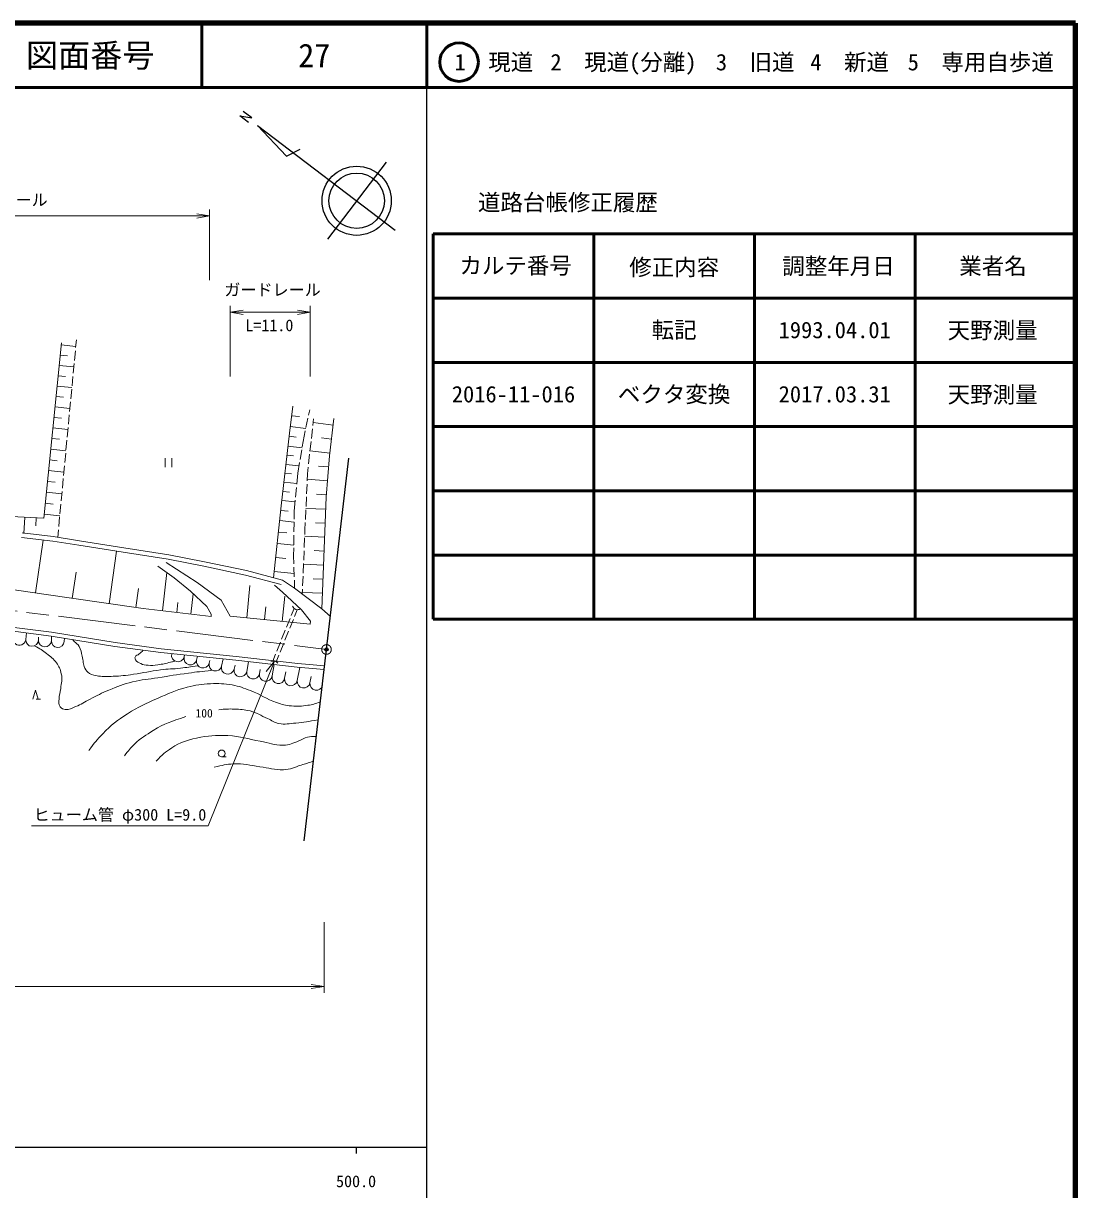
# Model space of a CAD drawing. Units: millimetres, scale not verified. Extents: x 40000 to 680000, y 20000 to 380000.
# Drawn here: x 516210 to 680000, y 198357 to 380000 of the extents above; entities that cross this region are included whole.
import ezdxf
from ezdxf.enums import TextEntityAlignment as Align

# ---------------------------------------------------------------- set-up
doc = ezdxf.new("R2010")
doc.units = ezdxf.units.MM
doc.header["$LTSCALE"] = 1000
doc.header["$PDMODE"] = 32
doc.header["$PDSIZE"] = 500
doc.linetypes.add('CHAIN', pattern=[18.5, 12, -1.5, 3.5, -1.5])
for name, color, linetype, lineweight in [('M-BMK', 2, 'CHAIN', 13), ('M-BMK-OTRS', 5, 'Continuous', 25), ('M-BMK-SRVR', 3, 'Continuous', 25), ('M-STR-HTXT', 7, 'Continuous', 13), ('M-TTL', 2, 'Continuous', 140), ('M-TTL-BAND', 7, 'Continuous', 25), ('M-TTL-FRAM', 2, 'Continuous', 50), ('M-TTL-LINE', 7, 'Continuous', 50), ('M-WORK', 1, 'Continuous', 13)]:
    doc.layers.add(name, color=color, linetype=linetype, lineweight=lineweight)
doc.layers.add('M-OTRS', color=6, linetype='Continuous')
doc.layers.add('M-TTL-TXT', color=7, linetype='Continuous')
doc.styles.add('ＭＳ ゴシック', font='')
doc.styles.get('ＭＳ ゴシック').set_extended_font_data('MS Gothic')

# ---------------------------------------------------------------- blocks, each defined once
blk = doc.blocks.new('open_arrow')
at = {"color": 0, "linetype": 'Continuous', "lineweight": -2}
blk.add_lwpolyline([(7.5, 1.25), (0, 0), (7.5, -1.25)], dxfattribs=at)

msp = doc.modelspace()

# ---------------------------------------------------------------- linework, layer by layer
at = {"layer": 'M-BMK'}
msp.add_line((448244, 296752), (563398, 282487), dxfattribs=at)
msp.add_circle((563398, 282487), 750, dxfattribs=at)
at = {"layer": 'M-BMK-OTRS'}
for p, q in [((563398, 282487), (566892, 312283)), ((559904, 252691), (563398, 282487))]:
    msp.add_line(p, q, dxfattribs=at)
at = {"layer": 'M-BMK-SRVR'}
for p, q in [((551255, 364578), (549932, 365585)), ((549932, 365585), (551782, 365262)), ((551782, 365262), (550447, 366266)), ((552656, 364104), (557150, 359334)), ((552656, 364104), (574096, 347803)), ((557150, 359334), (559311, 360397)), ((572657, 358370), (563529, 346364))]:
    msp.add_line(p, q, dxfattribs=at)
for radius in [5387, 4309]:
    msp.add_circle((568093, 352367), radius, dxfattribs=at)
at = {"layer": 'M-OTRS'}
msp.add_point((563398, 282487), dxfattribs=at)
at = {"layer": 'M-STR-HTXT'}
for p, q in [((545198, 340000), (545198, 351000)), ((479553, 350000), (545198, 350000)), ((548424, 325000), (548424, 336000)), ((548424, 335000), (560866, 335000)), ((560866, 325000), (560866, 336000)), ((555296, 280680), (553995, 279047)), ((563031, 240000), (563031, 229000)), ((311000, 230000), (563031, 230000))]:
    msp.add_line(p, q, dxfattribs=at)
msp.add_lwpolyline([(555296, 280680), (545000, 255000), (517500, 255000)], dxfattribs=at)
at = {"layer": 'M-TTL'}
for p, q in [((680000, 380000), (40000, 380000)), ((680000, 20000), (680000, 380000))]:
    msp.add_line(p, q, dxfattribs=at)
at = {"layer": 'M-TTL-BAND'}
for p, q in [((579000, 20000), (579000, 370000)), ((40000, 205000), (579000, 205000)), ((568000, 205000), (568000, 204000))]:
    msp.add_line(p, q, dxfattribs=at)
at = {"layer": 'M-TTL-FRAM'}
for p, q in [((580000, 347197), (580000, 287197)), ((580000, 347197), (680000, 347197)), ((580000, 287197), (680000, 287197))]:
    msp.add_line(p, q, dxfattribs=at)
at = {"layer": 'M-TTL-LINE'}
for p, q in [((543997, 380000), (543997, 370000)), ((579000, 380000), (579000, 370000)), ((40000, 370000), (680000, 370000)), ((605000, 347197), (605000, 287197)), ((630000, 347197), (630000, 287197)), ((655000, 347197), (655000, 287197)), ((580000, 337197), (680000, 337197)), ((580000, 327197), (680000, 327197)), ((580000, 317197), (680000, 317197)), ((580000, 307197), (680000, 307197)), ((580000, 297197), (680000, 297197))]:
    msp.add_line(p, q, dxfattribs=at)
msp.add_circle((584031, 373958), 3000, dxfattribs=at)
at = {"layer": 'M-WORK'}
for p, q in [((524463, 330686), (524351, 329503)), ((519385, 302948), (522150, 330245)), ((522117, 329913), (524369, 329685)), ((524305, 329006), (524164, 327512)), ((521956, 328322), (523093, 328206)), ((524117, 327014), (523976, 325521)), ((521794, 326730), (524068, 326500)), ((521469, 323515), (523765, 323283)), ((521632, 325123), (522780, 325006)), ((523929, 325023), (523788, 323530)), ((521304, 321892), (522464, 321775)), ((523741, 323032), (523600, 321539)), ((521140, 320269), (523459, 320034)), ((523554, 321041), (523413, 319548)), ((557624, 316177), (558162, 320386)), ((560602, 318990), (560781, 319823)), ((520974, 318630), (522145, 318511)), ((523366, 319050), (523225, 317556)), ((557972, 318896), (559171, 318743)), ((560183, 317034), (560497, 318501)), ((561368, 318404), (561254, 317352)), ((563839, 312629), (564557, 318436)), ((520808, 316991), (523149, 316754)), ((523178, 317059), (523037, 315565)), ((556351, 304871), (557624, 316177)), ((557757, 317216), (560156, 316909)), ((559900, 315712), (560078, 316545)), ((561200, 316855), (561038, 315364)), ((564435, 317444), (561306, 317831)), ((520640, 315336), (521822, 315216)), ((522990, 315067), (522849, 313574)), ((557570, 315684), (558666, 315564)), ((559619, 314057), (559900, 315712)), ((560984, 314867), (560822, 313376)), ((564164, 315254), (562599, 315447)), ((520472, 313680), (522837, 313441)), ((522803, 313076), (522662, 311583)), ((557247, 312733), (558260, 312622)), ((557402, 314150), (559594, 313910)), ((559285, 312085), (559536, 313564)), ((560768, 312879), (560606, 311387)), ((563893, 313063), (560829, 313442)), ((563366, 306184), (563839, 312629)), ((520303, 312009), (521497, 311888)), ((522615, 311085), (522474, 309592)), ((538268, 312294), (538268, 310894)), ((539318, 310894), (539318, 312294)), ((557092, 311316), (559117, 311094)), ((558921, 309937), (559201, 311592)), ((560552, 310890), (560438, 309839)), ((563713, 310910), (562174, 311023)), ((520134, 310338), (522522, 310096)), ((522427, 309094), (522286, 307601)), ((556941, 309926), (557933, 309818)), ((558765, 308221), (558921, 309937)), ((560438, 309839), (560388, 308730)), ((563555, 308755), (560400, 308986)), ((519963, 308650), (521168, 308528)), ((522239, 307103), (522099, 305609)), ((556633, 307111), (557651, 307000)), ((556789, 308537), (558774, 308320)), ((558584, 306229), (558719, 307723)), ((560366, 308230), (560298, 306732)), ((519619, 305258), (520837, 305134)), ((519792, 306962), (522203, 306718)), ((556477, 305685), (558514, 305462)), ((558382, 304015), (558538, 305731)), ((560276, 306232), (560209, 304734)), ((563393, 306546), (561815, 306662)), ((562677, 288794), (563366, 306184)), ((507737, 303535), (519385, 302948)), ((519447, 303553), (521881, 303307)), ((522052, 305112), (521911, 303618)), ((555163, 293660), (556351, 304871)), ((556307, 304130), (557418, 304009)), ((558365, 302790), (558382, 304015)), ((560186, 304234), (560119, 302736)), ((563293, 304334), (560196, 304456)), ((516440, 303096), (516312, 300558)), ((518216, 303007), (518152, 301738)), ((521864, 303120), (521723, 301627)), ((556137, 302575), (558359, 302332)), ((558337, 300790), (558358, 302290)), ((560096, 302236), (560046, 301127)), ((563207, 302166), (561659, 302227)), ((515938, 299942), (520778, 299364)), ((516017, 300638), (520875, 300058)), ((520875, 300058), (524935, 299405)), ((521676, 301129), (521565, 299947)), ((555941, 300781), (557222, 300641)), ((558309, 298790), (558330, 300290)), ((559994, 299873), (559931, 298374)), ((563121, 299998), (560004, 300122)), ((560046, 301127), (560015, 300372)), ((518097, 291289), (519322, 299506)), ((520778, 299364), (524826, 298714)), ((524826, 298714), (531729, 297640)), ((524935, 299405), (531838, 298332)), ((531838, 298332), (538857, 297215)), ((555745, 298987), (558308, 298707)), ((558285, 297065), (558302, 298290)), ((529549, 289613), (530730, 297796)), ((531729, 297640), (538735, 296526)), ((538735, 296526), (544287, 295456)), ((538857, 297215), (544425, 296142)), ((544425, 296142), (550951, 294765)), ((555508, 296821), (557056, 296651)), ((558322, 295799), (558285, 297065)), ((559910, 297874), (559847, 296376)), ((563035, 297816), (561476, 297878)), ((523821, 290440), (524412, 294531)), ((539686, 293655), (537129, 295467)), ((537868, 288502), (538551, 294459)), ((538434, 296053), (543256, 292909)), ((544287, 295456), (550790, 294083)), ((550951, 294765), (556534, 293300)), ((555271, 294654), (558367, 294315)), ((558382, 293800), (558337, 295299)), ((559826, 295876), (559763, 294377)), ((562948, 295634), (559821, 295758)), ((504054, 293382), (522956, 290565)), ((542217, 291551), (539686, 293655)), ((543256, 292909), (547012, 290165)), ((550790, 294083), (556356, 292623)), ((556523, 291391), (555324, 292483)), ((556534, 293300), (558435, 292035)), ((558435, 292035), (558397, 293300)), ((559742, 293878), (559679, 292379)), ((562861, 293445), (561298, 293507)), ((533703, 289014), (534131, 291981)), ((544775, 289153), (542217, 291551)), ((542283, 287996), (542645, 291150)), ((550994, 287408), (551489, 292439)), ((556503, 286865), (556890, 290800)), ((559480, 288647), (556523, 291391)), ((558435, 292035), (562677, 288794)), ((559658, 291880), (559627, 291125)), ((562775, 291256), (559637, 291381)), ((522956, 290565), (534864, 288846)), ((534864, 288846), (545441, 287634)), ((540076, 288249), (540257, 289826)), ((545467, 288007), (544775, 289153)), ((547012, 290165), (548424, 287661)), ((553748, 287137), (553942, 289104)), ((557914, 287788), (558353, 288869)), ((545441, 287634), (545467, 288007)), ((548424, 287661), (560866, 286435)), ((557160, 285936), (557725, 287325)), ((558235, 287180), (557673, 285789)), ((558841, 288682), (558422, 287644)), ((560919, 286915), (559480, 288647)), ((562677, 288794), (564000, 287625)), ((509098, 286042), (520527, 284564)), ((509167, 286638), (520613, 285158)), ((556406, 284083), (556971, 285473)), ((557485, 285326), (556923, 283935)), ((560866, 286435), (560919, 286915)), ((516575, 284027), (516700, 285059)), ((518573, 283933), (518595, 284409)), ((520527, 284564), (530437, 282965)), ((520571, 283839), (520604, 284551)), ((520613, 285158), (530525, 283559)), ((522568, 283745), (522591, 284231)), ((530525, 283559), (537661, 282602)), ((555652, 282231), (556217, 283620)), ((556736, 283471), (556174, 282081)), ((530437, 282965), (537591, 282006)), ((537591, 282006), (549259, 280807)), ((537661, 282602), (549323, 281404)), ((541240, 281321), (541315, 281624)), ((555024, 280687), (555464, 281768)), ((555987, 281617), (555567, 280579)), ((543182, 280844), (543306, 281419)), ((545125, 280366), (545228, 280785)), ((547067, 279889), (547304, 281008)), ((549009, 279411), (549168, 280057)), ((549259, 280807), (558850, 279728)), ((549323, 281404), (558910, 280325)), ((550978, 279060), (551280, 280580)), ((554915, 278356), (555254, 280133)), ((558910, 280325), (563084, 279959)), ((552947, 278708), (553063, 279358)), ((556884, 278004), (557060, 278989)), ((558850, 279728), (563031, 279361)), ((558853, 277653), (559268, 279692)), ((560822, 277301), (560998, 278285)), ((517696, 274755), (518116, 276155)), ((518116, 276155), (518536, 274755)), ((518886, 274755), (518186, 274755)), ((547077, 265772), (547777, 265772))]:
    msp.add_line(p, q, dxfattribs=at)
msp.add_circle((547077, 266297), 525, dxfattribs=at)
for centre, radius, start, end in [((558872, 289493), 812, 199.69054, 302.39481), ((515583, 284142), 1000, 172.57492, 352.57492), ((517574, 283980), 1000, 177.31028, 357.31028), ((519572, 283886), 1000, 177.31028, 357.31028), ((521570, 283792), 1000, 177.31028, 357.31028), ((540269, 281560), 1000, 166.18933, 346.18933), ((542211, 281082), 1000, 166.18933, 346.18933), ((544154, 280605), 1000, 166.18933, 346.18933), ((546096, 280127), 1000, 166.18933, 346.18933), ((548038, 279650), 1000, 166.18933, 346.18933), ((555136, 279832), 862, 37.64583, 118.96063), ((549993, 279235), 1000, 169.8709, 349.8709), ((551962, 278884), 1000, 169.8709, 349.8709), ((553931, 278532), 1000, 169.8709, 349.8709), ((555900, 278180), 1000, 169.8709, 349.8709), ((557869, 277829), 1000, 169.8709, 349.8709), ((559838, 277477), 1000, 169.8709, 349.8709), ((561806, 277125), 1000, 169.8709, 349.8709)]:
    msp.add_arc(centre, radius, start, end, dxfattribs=at)
for points, knots in [([(523853, 284027), (523993, 283881), (524030, 283844), (524144, 283728), (524438, 283427), (524711, 283340), (524905, 282966), (525193, 282413), (525222, 282046), (525384, 281444), (525578, 280721), (525436, 280229), (525797, 279573), (525997, 279209), (526142, 278991), (526493, 278768), (526972, 278464), (527327, 278456), (527885, 278355), (528772, 278194), (529291, 278288), (530191, 278312), (531428, 278344), (532118, 278456), (533345, 278616), (535002, 278832), (535908, 279103), (537565, 279312), (538775, 279465), (539464, 279437), (540676, 279573), (541745, 279693), (542098, 279744), (543405, 279942)], [0, 0, 0, 0, 1, 1, 1, 2, 2, 2, 3, 3, 3, 4, 4, 4, 5, 5, 5, 6, 6, 6, 7, 7, 7, 8, 8, 8, 9, 9, 9, 10, 10, 10, 11, 11, 11, 11]), ([(517964, 283059), (518860, 282545), (519153, 282382), (519837, 281841), (520481, 281332), (520889, 281069), (521371, 280405), (521796, 279818), (521962, 279416), (522121, 278708), (522319, 277825), (522116, 277293), (522023, 276392), (521958, 275762), (521790, 275425), (521762, 274793), (521740, 274305), (521630, 273943), (521925, 273553), (522142, 273267), (522384, 273169), (522741, 273129), (523386, 273057), (523731, 273360), (524340, 273586), (525269, 273932), (525702, 274320), (526591, 274760), (527730, 275325), (528349, 275687), (529528, 276163), (530940, 276734), (531734, 277076), (533215, 277436), (534733, 277805), (535619, 277843), (537163, 278089), (539009, 278382), (540041, 278561), (541894, 278806), (543344, 278999), (543816, 279055), (545613, 279251)], [0, 0, 0, 0, 1, 1, 1, 2, 2, 2, 3, 3, 3, 4, 4, 4, 5, 5, 5, 6, 6, 6, 7, 7, 7, 8, 8, 8, 9, 9, 9, 10, 10, 10, 11, 11, 11, 12, 12, 12, 13, 13, 13, 14, 14, 14, 14]), ([(534885, 282369), (534588, 282088), (534505, 282008), (534247, 281794), (534005, 281592), (533696, 281603), (533609, 281301), (533561, 281135), (533585, 281008), (533681, 280866), (533897, 280546), (534137, 280464), (534479, 280286), (534886, 280073), (535168, 280074), (535625, 280024), (536205, 279961), (536539, 280018), (537118, 280097), (537914, 280205), (538353, 280314), (539134, 280503), (539397, 280567), (539485, 280586), (539807, 280673)], [0, 0, 0, 0, 1, 1, 1, 2, 2, 2, 3, 3, 3, 4, 4, 4, 5, 5, 5, 6, 6, 6, 7, 7, 7, 8, 8, 8, 8]), ([(526387, 266742), (527318, 268002), (527652, 268394), (528573, 269352), (529917, 270750), (530789, 271441), (532423, 272485), (534148, 273586), (535214, 274047), (537089, 274867), (538848, 275635), (539829, 276122), (541690, 276596), (543089, 276952), (543901, 277103), (545344, 277150), (546658, 277194), (547408, 277175), (548705, 276955), (549861, 276759), (550474, 276477), (551576, 276074), (553209, 275476), (553967, 274748), (555622, 274214), (556505, 273929), (557013, 273748), (557939, 273692), (558931, 273631), (559503, 273622), (560484, 273790), (561262, 273923), (561566, 274010), (562439, 274308)], [0, 0, 0, 0, 1, 1, 1, 2, 2, 2, 3, 3, 3, 4, 4, 4, 5, 5, 5, 6, 6, 6, 7, 7, 7, 8, 8, 8, 9, 9, 9, 10, 10, 10, 11, 11, 11, 11]), ([(546617, 273105), (547734, 273207), (548088, 273237), (549031, 273202), (550006, 273167), (550565, 273148), (551511, 272909), (552629, 272626), (553163, 272197), (554219, 271734), (554909, 271432), (555241, 271091), (555981, 270951), (556989, 270761), (557584, 270957), (558607, 271033), (559987, 271135), (560472, 271241), (562114, 271539)], [0, 0, 0, 0, 1, 1, 1, 2, 2, 2, 3, 3, 3, 4, 4, 4, 5, 5, 5, 6, 6, 6, 6]), ([(531934, 265926), (532603, 266809), (532854, 267091), (533533, 267754), (534537, 268735), (535241, 269138), (536437, 269874), (538265, 271001), (539127, 271217), (541494, 272028)], [0, 0, 0, 0, 1, 1, 1, 2, 2, 2, 3, 3, 3, 3]), ([(536877, 265111), (537865, 266128), (538274, 266492), (539324, 267166), (540675, 268033), (541574, 268341), (543142, 268683), (545015, 269093), (546120, 269154), (548036, 269075), (550033, 268993), (551109, 268542), (553077, 268194), (554473, 267948), (555232, 267570), (556650, 267558), (557642, 267550), (558160, 267915), (559097, 268243), (559630, 268430), (559869, 268700), (560418, 268830), (560947, 268956), (561196, 268946), (561806, 268915)], [0, 0, 0, 0, 1, 1, 1, 2, 2, 2, 3, 3, 3, 4, 4, 4, 5, 5, 5, 6, 6, 6, 7, 7, 7, 8, 8, 8, 8]), ([(545931, 264132), (547242, 264493), (547735, 264587), (548917, 264670), (550528, 264783), (551425, 264422), (553028, 264230), (554464, 264057), (555253, 263686), (556699, 263740), (557806, 263782), (558378, 264155), (559439, 264474), (560193, 264701), (560441, 264780), (561358, 265089)], [0, 0, 0, 0, 1, 1, 1, 2, 2, 2, 3, 3, 3, 4, 4, 4, 5, 5, 5, 5])]:
    msp.add_open_spline(points, degree=3, knots=knots, dxfattribs=at)

# ---------------------------------------------------------------- block references
at = {"layer": 'M-STR-HTXT', "xscale": 267, "yscale": 267, "rotation": 180}
for p in [(545198, 350000), (560866, 335000), (563031, 230000)]:
    msp.add_blockref('open_arrow', p, dxfattribs=at)
at = {"layer": 'M-STR-HTXT', "xscale": 267, "yscale": 267}
msp.add_blockref('open_arrow', (548424, 335000), dxfattribs=at)

# ---------------------------------------------------------------- texts
at = {"layer": 'M-STR-HTXT', "style": 'ＭＳ ゴシック'}
for s, p in [('ガードレール', (512500, 352500)), ('ガードレール', (555000, 338500)), ('ヒューム管 φ300 L=9.0', (531250, 256750))]:
    msp.add_text(s, height=1833, dxfattribs=at).set_placement(p, align=Align.MIDDLE_CENTER)
msp.add_text('L=11.0', height=1833, dxfattribs=at).set_placement((554500, 331500), align=Align.BOTTOM_CENTER)
at = {"layer": 'M-TTL-BAND', "style": 'ＭＳ ゴシック'}
msp.add_text('500.0', height=1833, dxfattribs=at).set_placement((568000, 198195), align=Align.BOTTOM_CENTER)
at = {"layer": 'M-TTL-TXT', "style": 'ＭＳ ゴシック'}
for s, height, p in [('図面番号', 3666, (526622, 375000)), ('27', 3666, (561497, 375000)), ('1\u3000現道', 2566, (589448, 373958)), ('2\u3000現道(分離)', 2566, (609619, 373958)), ('3\u3000旧道', 2566, (630121, 373958)), ('4\u3000新道', 2566, (644824, 373958)), ('5\u3000専用自歩道', 2566, (665228, 373958)), ('道路台帳修正履歴', 2566, (600968, 352113)), ('カルテ番号', 2566, (592839, 342277)), ('修正内容', 2566, (617509, 342023)), ('調整年月日', 2566, (643089, 342197)), ('業者名', 2566, (667134, 342197)), ('転記', 2566, (617500, 332245)), ('1993.04.01', 2566, (642500, 332245)), ('天野測量', 2566, (667077, 332189)), ('2016-11-016', 2566, (592500, 322245)), ('ベクタ変換', 2566, (617500, 322245)), ('2017.03.31', 2566, (642500, 322245)), ('天野測量', 2566, (667077, 322189))]:
    msp.add_text(s, height=height, dxfattribs=at).set_placement(p, align=Align.MIDDLE_CENTER)
at = {"layer": 'M-WORK', "style": 'ＭＳ ゴシック'}
msp.add_text('100', height=1320, dxfattribs=at).set_placement((544351, 272556), align=Align.MIDDLE_CENTER)

doc.saveas('drawing.dxf')
